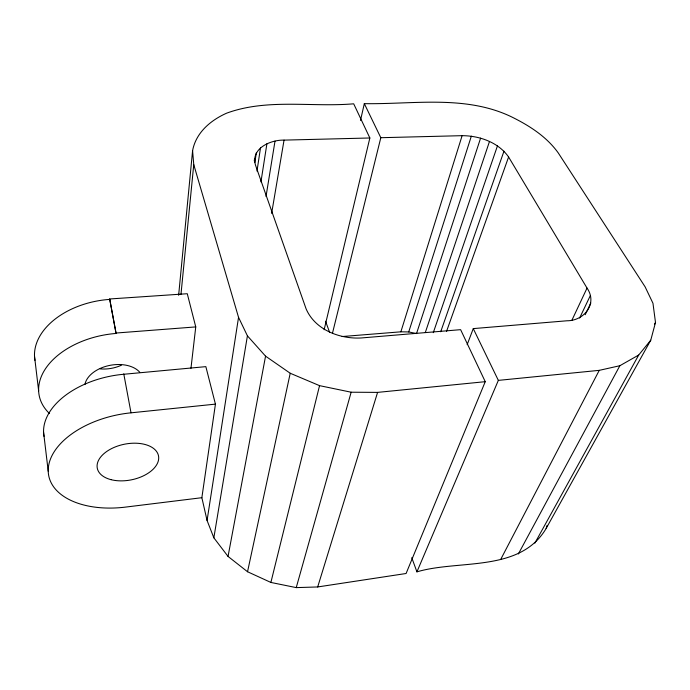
<?xml version="1.0" encoding="UTF-8"?>
<svg xmlns="http://www.w3.org/2000/svg" width="690" height="690" viewBox="0 0 690 690"><rect width="100%" height="100%" fill="white"/><g stroke="black" fill="none" stroke-linecap="round" stroke-linejoin="round"><path stroke-width="1.03" d="M49.525 413.577A74.796 47.558 -10.3 0 1 48.904 364.148A74.796 47.558 -10.3 0 1 116.084 333.451L109.675 298.977L187.275 293.724L195.753 326.913L190.966 368.296M116.084 333.451L109.675 298.977M324.128 329.76L369.857 137.983L284.047 140.122C270.497 139.725 250.47 148.6 255.498 165.134L306.127 308.93C315.132 329.768 339.67 339.178 361.189 337.971L460.618 329.665L485.251 381.682L406.091 573.502L317.685 586.957L296.243 587.613L270.885 582.446L247.538 571.743L228.045 556.425L213.848 537.803L207.069 520.484L201.859 497.697L215.435 404.124L205.853 366.64L123.751 374.265A77.177 46.92 -10.9 0 0 44.005 436.347M201.859 497.697L125.477 507.107A79.436 46.204 -11.4 0 1 48.266 468.829A79.436 46.204 -11.4 0 1 131.022 412.827L215.435 404.124M178.641 295.277L192.588 150.662C195.96 132.653 210.545 120.345 226.553 113.203C267.177 98.23 311.526 107.424 353.685 103.811L369.857 137.983M180.978 294.285L193.752 164.625L192.588 150.662M254.265 160.891L254.576 158.769M254.886 162.392L256.309 152.826M256.99 171.068L260.527 147.712M207.069 520.484L238.542 317.357L193.752 164.625M260.949 181.91L266.909 143.736M266.021 196.469L275 141.148M213.848 537.803L247.417 335.849L238.542 317.357M271.627 213.383L284.047 140.122M228.045 556.425L265.555 356.152L247.417 335.849M247.538 571.743L290.223 373.255L265.555 356.152M360.49 120.439L364.32 103.647C413.189 104.457 465.086 94.754 511.048 116.619C529.014 125.425 546.48 136.456 558.296 152.982L645.107 286.824L652.964 303.264L655.5 322.48L650.756 340.196L546.161 528.437C519.872 572.769 458.936 559.374 416.924 571.855L411.757 557.692M270.885 582.446L319.548 385.65L290.223 373.255M332.477 333.218L380.811 137.707L364.32 103.647M296.243 587.613L351.15 392.213L377.585 392.386L485.251 381.682M317.685 586.957L377.585 392.386M342.119 336.539L400.864 331.821L462.119 135.671C479.533 135.732 498.309 142.269 508.599 156.984L587.035 288.092C597.868 303.669 584.145 320.885 566.973 320.781L473.271 328.604L467.165 344.664M546.161 528.437L547.118 525.375M400.864 331.821L408.721 331.933L471.339 136.163M480.594 138.138L416.527 333.563L408.721 331.933M425.316 332.502L489.495 141.45M433.277 332.684L497.456 145.883M440.703 331.752L503.976 151.179M446.534 331.424L508.599 156.984M416.924 571.855L498.344 380.38L473.271 328.604M571.915 320.229L587.035 288.092M579.609 318.064L590.278 295.691M585.198 314.726L590.804 303.065M500.888 559.081L599.256 370.349L619.861 365.717L638.69 355.04L650.756 340.196M518.354 553.984L619.861 365.717M654.465 324.369L655.5 322.48M534.871 543.134L638.69 355.04M498.344 380.38L599.256 370.349M116.101 333.029L195.753 326.913M380.811 137.707L462.119 135.671M319.548 385.65L351.15 392.213M325.551 321.23L329.604 332.347M123.769 373.851L131.022 412.827M34.5 356.144L38.631 390.781M43.565 432.207L48.231 471.287M84.904 384.615A29.411 18.682 -10.3 0 1 108.563 365.648A29.411 18.682 -10.3 0 1 139.725 372.203M34.949 360.361A72.804 47.981 -9.7 0 1 109.658 299.4M121.38 365.226A28.626 18.846 -9.7 0 1 100.162 368.874M111.012 479.662A31.231 18.147 -11.5 0 0 158.657 458.988A31.231 18.147 -11.5 0 0 113.971 447.474A31.231 18.147 -11.5 0 0 111.012 479.662"/></g></svg>
